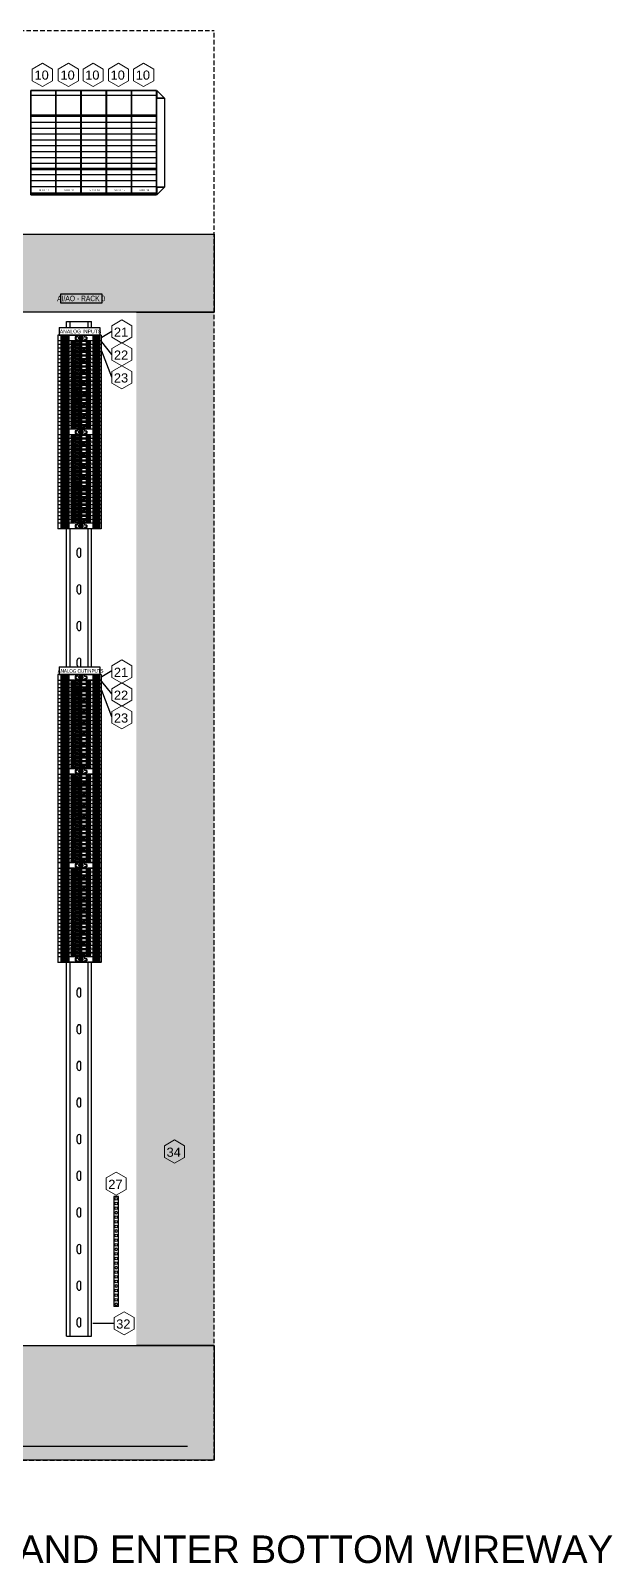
# Model space of a CAD drawing. Extents: x 17 to 188, y 22 to 107.
# Drawn here: x 156.2 to 188, y 22.3 to 105.9 of the extents above; entities that cross this region are included whole.
import ezdxf
from ezdxf.enums import TextEntityAlignment as Align

# ---------------------------------------------------------------- set-up
doc = ezdxf.new("R2010")
doc.units = 0
doc.linetypes.add('HIDDEN', pattern=[0.375, 0.25, -0.125])
doc.layers.add('N-ANNO-TEXT', color=2, linetype='Continuous', lineweight=18)
doc.layers.add('N-CONT-PANL', color=3, linetype='Continuous', lineweight=25)
doc.styles.add('_CGS_2-5_NOTES', font='arial.ttf', dxfattribs={"height": 2.5})

# ---------------------------------------------------------------- blocks, each defined once
blk = doc.blocks.new('T-End')
at = {"linetype": 'Continuous'}
for p, q in [((2.362, 0), (0, 0)), ((0, 0), (0, -0.311)), ((2.349, -0.311), (0, -0.311)), ((0.157, 0), (0.157, -0.303)), ((0.171, -0.311), (0.157, -0.303)), ((0.287, -0.303), (0.157, -0.303)), ((0.236, 0), (0.236, -0.303)), ((0.25, -0.311), (0.236, -0.303)), ((0.267, 0), (0.267, -0.311)), ((0.287, 0), (0.287, -0.303)), ((0.299, -0.311), (0.287, -0.303)), ((0.316, 0), (0.316, -0.311)), ((0.322, 0), (0.322, -0.311)), ((0.337, 0), (0.337, -0.303)), ((0.373, -0.303), (0.337, -0.303)), ((0.344, -0.311), (0.337, -0.303)), ((0.373, 0), (0.373, -0.303)), ((0.386, -0.311), (0.373, -0.303)), ((0.402, 0), (0.402, -0.311)), ((0.408, 0), (0.408, -0.311)), ((0.424, 0), (0.424, -0.303)), ((0.459, -0.303), (0.424, -0.303)), ((0.43, -0.311), (0.424, -0.303)), ((0.459, 0), (0.459, -0.303)), ((0.472, -0.311), (0.459, -0.303)), ((0.489, 0), (0.489, -0.311)), ((0.494, 0), (0.494, -0.311)), ((0.51, 0), (0.51, -0.303)), ((0.545, -0.303), (0.51, -0.303)), ((0.516, -0.311), (0.51, -0.303)), ((0.545, 0), (0.545, -0.303)), ((0.558, -0.311), (0.545, -0.303)), ((0.575, 0), (0.575, -0.311)), ((0.581, 0), (0.581, -0.311)), ((0.596, 0), (0.596, -0.303)), ((1.422, -0.303), (0.596, -0.303)), ((0.603, -0.311), (0.596, -0.303)), ((0.604, 0), (0.604, -0.303)), ((0.623, -0.311), (0.604, -0.303)), ((1.063, -0.09), (0.945, -0.09)), ((0.945, -0.09), (0.945, -0.229)), ((1.063, -0.109), (0.945, -0.109)), ((1.063, -0.229), (0.945, -0.229)), ((0.976, -0.109), (0.976, -0.229)), ((1.063, -0.303), (1.049, -0.311)), ((1.063, 0), (1.063, -0.109)), ((1.457, -0.028), (1.063, -0.028)), ((1.063, -0.229), (1.063, -0.303)), ((1.457, -0.283), (1.063, -0.283)), ((1.159, -0.112), (1.345, -0.219)), ((1.175, -0.085), (1.36, -0.192)), ((1.924, -0.303), (1.422, -0.303)), ((1.457, 0), (1.457, -0.109)), ((1.575, -0.109), (1.457, -0.109)), ((1.457, -0.229), (1.457, -0.303)), ((1.575, -0.229), (1.457, -0.229)), ((1.47, -0.311), (1.457, -0.303)), ((1.543, -0.109), (1.543, -0.229)), ((1.575, -0.109), (1.575, -0.229)), ((1.916, -0.303), (1.897, -0.311)), ((1.916, 0), (1.916, -0.303)), ((1.924, -0.303), (1.917, -0.311)), ((1.924, 0), (1.924, -0.303)), ((1.939, 0), (1.939, -0.311)), ((1.945, 0), (1.945, -0.311)), ((1.974, -0.303), (1.961, -0.311)), ((1.974, 0), (1.974, -0.303)), ((2.01, -0.303), (1.974, -0.303)), ((2.01, -0.303), (2.003, -0.311)), ((2.01, 0), (2.01, -0.303)), ((2.025, 0), (2.025, -0.311)), ((2.031, 0), (2.031, -0.311)), ((2.061, -0.303), (2.048, -0.311)), ((2.061, 0), (2.061, -0.303)), ((2.096, -0.303), (2.061, -0.303)), ((2.096, -0.303), (2.09, -0.311)), ((2.096, 0), (2.096, -0.303)), ((2.112, 0), (2.112, -0.311)), ((2.117, 0), (2.117, -0.311)), ((2.147, -0.303), (2.134, -0.311)), ((2.147, 0), (2.147, -0.303)), ((2.182, -0.303), (2.147, -0.303)), ((2.182, -0.303), (2.176, -0.311)), ((2.182, 0), (2.182, -0.303)), ((2.198, 0), (2.198, -0.311)), ((2.204, 0), (2.204, -0.311)), ((2.233, -0.303), (2.22, -0.311)), ((2.233, 0), (2.233, -0.303)), ((2.362, -0.303), (2.233, -0.303)), ((2.252, 0), (2.252, -0.311)), ((2.283, -0.303), (2.27, -0.311)), ((2.283, 0), (2.283, -0.303)), ((2.362, -0.303), (2.349, -0.311)), ((2.362, 0), (2.362, -0.303))]:
    blk.add_line(p, q, dxfattribs=at)
for radius in [0.114, 0.114, 0.114, 0.107]:
    blk.add_circle((1.26, -0.152), radius, dxfattribs=at)
for start, end in [(163.21298, 270), (343.21298, 136.78702), (270, 316.78702)]:
    blk.add_arc((1.26, -0.152), 0.0689, start, end, dxfattribs=at)
blk = doc.blocks.new('T-Analog')
at = {"linetype": 'Continuous'}
for p, q in [((2.362, 0), (0, 0)), ((0, 0), (0, -0.201)), ((0.6, -0.201), (0, -0.201)), ((0.157, 0), (0.157, -0.193)), ((0.171, -0.201), (0.157, -0.193)), ((0.252, -0.193), (0.157, -0.193)), ((2.362, -0.201), (0.171, -0.201)), ((0.236, 0), (0.236, -0.193)), ((0.25, -0.201), (0.236, -0.193)), ((0.252, 0), (0.252, -0.193)), ((0.262, -0.201), (0.252, -0.193)), ((0.267, 0), (0.267, -0.201)), ((0.267, 0), (0.267, -0.199)), ((0.267, 0), (0.267, -0.201)), ((0.287, 0), (0.287, -0.199)), ((0.316, 0), (0.316, -0.199)), ((0.322, 0), (0.322, -0.199)), ((0.338, -0.011), (0.322, -0.011)), ((0.338, 0), (0.338, -0.199)), ((0.373, 0), (0.373, -0.199)), ((0.403, 0), (0.403, -0.199)), ((0.408, 0), (0.408, -0.199)), ((0.424, -0.011), (0.408, -0.011)), ((0.424, 0), (0.424, -0.199)), ((0.46, 0), (0.46, -0.199)), ((0.489, 0), (0.489, -0.199)), ((0.495, 0), (0.495, -0.199)), ((0.51, -0.011), (0.495, -0.011)), ((0.51, 0), (0.51, -0.199)), ((0.546, 0), (0.546, -0.199)), ((0.575, 0), (0.575, -0.199)), ((0.581, 0), (0.581, -0.199)), ((0.597, -0.011), (0.581, -0.011)), ((0.597, 0), (0.597, -0.199)), ((0.604, 0), (0.604, -0.193)), ((0.604, 0), (0.604, -0.193)), ((0.623, -0.201), (0.604, -0.193)), ((0.734, -0.112), (0.732, -0.107)), ((0.843, -0.035), (0.743, -0.135)), ((0.762, -0.16), (0.759, -0.155)), ((0.871, -0.062), (0.771, -0.163)), ((0.782, -0.029), (0.777, -0.029)), ((0.837, -0.029), (0.832, -0.029)), ((0.855, -0.155), (0.852, -0.16)), ((0.882, -0.107), (0.88, -0.112)), ((1.063, -0.033), (0.923, -0.033)), ((0.923, -0.033), (0.923, -0.179)), ((1.063, -0.171), (0.923, -0.171)), ((0.923, -0.171), (0.923, -0.193)), ((0.947, -0.201), (0.923, -0.193)), ((0.945, -0.033), (0.945, -0.171)), ((1.063, -0.053), (0.945, -0.053)), ((0.976, -0.053), (0.976, -0.171)), ((1.055, -0.142), (0.976, -0.142)), ((1.063, -0.193), (1.049, -0.201)), ((1.055, -0.142), (1.055, -0.171)), ((1.063, 0), (1.063, -0.053)), ((1.063, -0.171), (1.063, -0.193)), ((1.087, 0), (1.087, -0.201)), ((1.433, -0.201), (1.087, -0.201)), ((1.1, -0.083), (1.1, -0.142)), ((1.163, -0.071), (1.112, -0.071)), ((1.163, -0.154), (1.112, -0.154)), ((1.175, -0.083), (1.175, -0.142)), ((1.193, 0), (1.193, -0.201)), ((1.199, -0.023), (1.199, -0.184)), ((1.212, -0.033), (1.212, -0.171)), ((1.259, -0.022), (1.224, -0.022)), ((1.259, -0.184), (1.224, -0.184)), ((1.271, -0.033), (1.271, -0.171)), ((1.284, -0.023), (1.284, -0.184)), ((1.597, -0.033), (1.284, -0.033)), ((1.597, -0.171), (1.284, -0.171)), ((1.597, -0.193), (1.572, -0.201)), ((1.597, 0), (1.597, -0.033)), ((1.597, 0), (1.597, -0.171)), ((1.597, -0.171), (1.597, -0.193)), ((1.64, -0.112), (1.637, -0.107)), ((1.749, -0.035), (1.648, -0.135)), ((1.668, -0.16), (1.665, -0.155)), ((1.777, -0.062), (1.676, -0.163)), ((1.688, -0.029), (1.682, -0.029)), ((1.743, -0.029), (1.738, -0.029)), ((1.76, -0.155), (1.758, -0.16)), ((1.788, -0.107), (1.785, -0.112)), ((1.916, -0.193), (1.897, -0.201)), ((1.916, 0), (1.916, -0.193)), ((1.916, 0), (1.916, -0.193)), ((1.923, 0), (1.923, -0.199)), ((1.939, -0.011), (1.923, -0.011)), ((2.233, -0.199), (1.923, -0.199)), ((1.939, 0), (1.939, -0.199)), ((1.944, 0), (1.944, -0.199)), ((1.974, 0), (1.974, -0.199)), ((2.009, 0), (2.009, -0.199)), ((2.025, -0.011), (2.009, -0.011)), ((2.025, 0), (2.025, -0.199)), ((2.031, 0), (2.031, -0.199)), ((2.06, 0), (2.06, -0.199)), ((2.096, 0), (2.096, -0.199)), ((2.111, -0.011), (2.096, -0.011)), ((2.111, 0), (2.111, -0.199)), ((2.117, 0), (2.117, -0.199)), ((2.146, 0), (2.146, -0.199)), ((2.182, 0), (2.182, -0.199)), ((2.198, -0.011), (2.182, -0.011)), ((2.198, 0), (2.198, -0.199)), ((2.203, 0), (2.203, -0.199)), ((2.233, 0), (2.233, -0.199)), ((2.252, 0), (2.252, -0.199)), ((2.252, 0), (2.252, -0.201)), ((2.268, -0.193), (2.258, -0.201)), ((2.268, 0), (2.268, -0.193)), ((2.362, -0.193), (2.268, -0.193)), ((2.283, -0.193), (2.27, -0.201)), ((2.283, 0), (2.283, -0.193)), ((2.362, 0), (2.362, -0.201))]:
    blk.add_line(p, q, dxfattribs=at)
for p, q in [((1.211, -0.011), (1.272, -0.011)), ((1.211, -0.195), (1.272, -0.195)), ((1.57, -0.171), (1.57, -0.033))]:
    blk.add_line(p, q)
blk.add_lwpolyline([(1.575, -0.076), (1.591, -0.076), (1.591, -0.138), (1.575, -0.138)], close=True)
for centre, radius in [((0.807, -0.099), 0.0787), ((0.807, -0.099), 0.0758), ((0.807, -0.099), 0.0738), ((1.713, -0.099), 0.0787), ((1.713, -0.099), 0.0758), ((1.713, -0.099), 0.0738)]:
    blk.add_circle(centre, radius, dxfattribs=at)
for centre, start, end in [((1.112, -0.083), 89.99996, 179.99996), ((1.112, -0.142), 179.99996, 269.99996), ((1.163, -0.083), 359.99996, 89.99996), ((1.163, -0.142), 269.99996, 359.99996), ((1.211, -0.023), 89.99996, 179.99996), ((1.211, -0.184), 179.99996, 269.99996), ((1.224, -0.033), 89.99996, 179.99996), ((1.224, -0.172), 179.99996, 269.99996), ((1.259, -0.033), 359.99996, 89.99996), ((1.259, -0.172), 269.99996, 359.99996), ((1.272, -0.023), 359.99996, 89.99996), ((1.272, -0.184), 269.99996, 359.99996)]:
    blk.add_arc(centre, 0.0118, start, end, dxfattribs=at)
blk = doc.blocks.new('T-J3')
at = {"linetype": 'Continuous'}
for p, q in [((2.362, 0), (0, 0)), ((0, 0), (0, -0.201)), ((2.362, -0.201), (0, -0.201)), ((0.157, 0), (0.157, -0.193)), ((0.171, -0.201), (0.157, -0.193)), ((0.252, -0.193), (0.157, -0.193)), ((0.236, 0), (0.236, -0.193)), ((0.25, -0.201), (0.236, -0.193)), ((0.252, 0), (0.252, -0.193)), ((0.262, -0.201), (0.252, -0.193)), ((0.267, 0), (0.267, -0.201)), ((0.267, 0), (0.267, -0.199)), ((0.267, 0), (0.267, -0.201)), ((0.287, 0), (0.287, -0.199)), ((0.316, 0), (0.316, -0.199)), ((0.322, 0), (0.322, -0.199)), ((0.338, -0.011), (0.322, -0.011)), ((0.338, 0), (0.338, -0.199)), ((0.373, 0), (0.373, -0.199)), ((0.403, 0), (0.403, -0.199)), ((0.408, 0), (0.408, -0.199)), ((0.424, -0.011), (0.408, -0.011)), ((0.424, 0), (0.424, -0.199)), ((0.46, 0), (0.46, -0.199)), ((0.489, 0), (0.489, -0.199)), ((0.495, 0), (0.495, -0.199)), ((0.51, -0.011), (0.495, -0.011)), ((0.51, 0), (0.51, -0.199)), ((0.546, 0), (0.546, -0.199)), ((0.575, 0), (0.575, -0.199)), ((0.581, 0), (0.581, -0.199)), ((0.597, -0.011), (0.581, -0.011)), ((0.597, 0), (0.597, -0.199)), ((0.604, 0), (0.604, -0.193)), ((0.604, 0), (0.604, -0.193)), ((0.623, -0.201), (0.604, -0.193)), ((0.734, -0.113), (0.732, -0.108)), ((0.843, -0.035), (0.743, -0.136)), ((0.762, -0.16), (0.759, -0.156)), ((0.871, -0.063), (0.771, -0.164)), ((0.782, -0.03), (0.777, -0.03)), ((0.837, -0.03), (0.832, -0.03)), ((0.855, -0.156), (0.852, -0.16)), ((0.882, -0.108), (0.88, -0.113)), ((1.063, -0.171), (0.923, -0.171)), ((0.923, -0.171), (0.923, -0.193)), ((0.947, -0.201), (0.923, -0.193)), ((1.063, -0.033), (0.945, -0.033)), ((0.945, -0.033), (0.945, -0.171)), ((1.063, -0.053), (0.945, -0.053)), ((0.976, -0.053), (0.976, -0.171)), ((1.055, -0.142), (0.976, -0.142)), ((1.063, -0.193), (1.049, -0.201)), ((1.055, -0.142), (1.055, -0.171)), ((1.063, 0), (1.063, -0.053)), ((1.457, -0.024), (1.063, -0.024)), ((1.063, -0.171), (1.063, -0.193)), ((1.087, -0.024), (1.087, -0.201)), ((1.433, -0.201), (1.087, -0.201)), ((1.1, -0.083), (1.1, -0.142)), ((1.413, -0.024), (1.106, -0.024)), ((1.163, -0.071), (1.112, -0.071)), ((1.163, -0.154), (1.112, -0.154)), ((1.175, -0.083), (1.175, -0.142)), ((1.344, -0.083), (1.344, -0.142)), ((1.407, -0.071), (1.356, -0.071)), ((1.407, -0.154), (1.356, -0.154)), ((1.419, -0.083), (1.419, -0.142)), ((1.433, -0.024), (1.433, -0.201)), ((1.457, 0), (1.457, -0.053)), ((1.597, -0.033), (1.457, -0.033)), ((1.575, -0.053), (1.457, -0.053)), ((1.597, -0.171), (1.457, -0.171)), ((1.457, -0.171), (1.457, -0.193)), ((1.47, -0.201), (1.457, -0.193)), ((1.543, -0.142), (1.465, -0.142)), ((1.465, -0.142), (1.465, -0.171)), ((1.543, -0.053), (1.543, -0.171)), ((1.597, -0.193), (1.572, -0.201)), ((1.575, -0.033), (1.575, -0.171)), ((1.597, 0), (1.597, -0.033)), ((1.597, 0), (1.597, -0.171)), ((1.597, -0.171), (1.597, -0.193)), ((1.64, -0.113), (1.637, -0.108)), ((1.749, -0.035), (1.648, -0.136)), ((1.668, -0.16), (1.665, -0.156)), ((1.777, -0.063), (1.676, -0.164)), ((1.688, -0.03), (1.682, -0.03)), ((1.743, -0.03), (1.738, -0.03)), ((1.76, -0.156), (1.758, -0.16)), ((1.788, -0.108), (1.785, -0.113)), ((1.916, -0.193), (1.897, -0.201)), ((1.916, 0), (1.916, -0.193)), ((1.916, 0), (1.916, -0.193)), ((1.923, 0), (1.923, -0.199)), ((1.939, -0.011), (1.923, -0.011)), ((2.233, -0.199), (1.923, -0.199)), ((1.939, 0), (1.939, -0.199)), ((1.944, 0), (1.944, -0.199)), ((1.974, 0), (1.974, -0.199)), ((2.009, 0), (2.009, -0.199)), ((2.025, -0.011), (2.009, -0.011)), ((2.025, 0), (2.025, -0.199)), ((2.031, 0), (2.031, -0.199)), ((2.06, 0), (2.06, -0.199)), ((2.096, 0), (2.096, -0.199)), ((2.111, -0.011), (2.096, -0.011)), ((2.111, 0), (2.111, -0.199)), ((2.117, 0), (2.117, -0.199)), ((2.146, 0), (2.146, -0.199)), ((2.182, 0), (2.182, -0.199)), ((2.198, -0.011), (2.182, -0.011)), ((2.198, 0), (2.198, -0.199)), ((2.203, 0), (2.203, -0.199)), ((2.233, 0), (2.233, -0.199)), ((2.252, 0), (2.252, -0.199)), ((2.252, 0), (2.252, -0.201)), ((2.268, -0.193), (2.258, -0.201)), ((2.268, 0), (2.268, -0.193)), ((2.362, -0.193), (2.268, -0.193)), ((2.283, -0.193), (2.27, -0.201)), ((2.283, 0), (2.283, -0.193)), ((2.362, -0.193), (2.349, -0.201)), ((2.362, 0), (2.362, -0.201))]:
    blk.add_line(p, q, dxfattribs=at)
for centre, radius in [((0.807, -0.099), 0.0787), ((0.807, -0.099), 0.0758), ((0.807, -0.099), 0.0738), ((1.26, -0.112), 0.0531), ((1.26, -0.112), 0.0413), ((1.713, -0.099), 0.0787), ((1.713, -0.099), 0.0758), ((1.713, -0.099), 0.0738)]:
    blk.add_circle(centre, radius, dxfattribs=at)
for centre, radius, start, end in [((1.112, -0.083), 0.0118, 90, 180), ((1.112, -0.142), 0.0118, 180, 270), ((1.163, -0.083), 0.0118, 0, 90), ((1.163, -0.142), 0.0118, 270, 0), ((1.26, -0.112), 0.0492, 180, 110.14652), ((1.356, -0.083), 0.0118, 90, 180), ((1.356, -0.142), 0.0118, 180, 270), ((1.407, -0.083), 0.0118, 0, 90), ((1.407, -0.142), 0.0118, 270, 0)]:
    blk.add_arc(centre, radius, start, end, dxfattribs=at)

msp = doc.modelspace()

# ---------------------------------------------------------------- hatches: boundary and pattern name
h = msp.add_hatch(color=256)
h.dxf.hatch_style = 1
h.set_gradient(color1=(214, 214, 214), color2=(214, 214, 214), tint=1)
h.paths.add_polyline_path([(98.236, 94.782), (166.236, 94.782), (166.236, 90.532), (98.236, 90.532)])
h = msp.add_hatch(color=256)
h.dxf.hatch_style = 1
h.set_gradient(color1=(132, 132, 132), color2=(132, 132, 132), tint=1)
h.paths.add_polyline_path([(161.986, 90.532), (166.236, 90.532), (166.236, 34.157), (161.986, 34.157)])
h = msp.add_hatch(color=256)
h.dxf.hatch_style = 1
h.set_gradient(color1=(132, 132, 132), color2=(132, 132, 132), tint=1)
h.paths.add_polyline_path([(98.236, 34.157), (166.236, 34.157), (166.236, 27.895), (98.236, 27.895)])

# ---------------------------------------------------------------- linework, layer by layer
at = {"color": 7, "extrusion": (0, -1, 0)}
for centre, start, end in [((156.686, 4.218, -96.943), 90, 180), ((157.125, 4.218, -96.943), 0, 90), ((158.061, 4.218, -96.943), 90, 180), ((158.5, 4.218, -96.943), 0, 90), ((159.441, 4.218, -96.943), 90, 180), ((159.88, 4.218, -96.943), 0, 90), ((160.816, 4.218, -96.943), 90, 180), ((161.255, 4.218, -96.943), 0, 90), ((162.179, 4.218, -96.943), 90, 180), ((162.618, 4.218, -96.943), 0, 90)]:
    msp.add_arc(centre, 0.1, start, end, dxfattribs=at)
at = {"layer": 'N-ANNO-TEXT'}
for points in [[(156.858, 102.847), (157.406, 103.164), (157.406, 103.797), (156.858, 104.114), (156.309, 103.797), (156.309, 103.164)], [(158.275, 102.847), (158.823, 103.164), (158.823, 103.797), (158.275, 104.114), (157.727, 103.797), (157.727, 103.164)], [(159.623, 102.847), (160.171, 103.164), (160.171, 103.797), (159.623, 104.114), (159.075, 103.797), (159.075, 103.164)], [(161.008, 102.847), (161.557, 103.164), (161.557, 103.797), (161.008, 104.114), (160.46, 103.797), (160.46, 103.164)], [(162.383, 102.847), (162.931, 103.164), (162.931, 103.797), (162.383, 104.114), (161.835, 103.797), (161.835, 103.164)], [(161.198, 88.847), (161.746, 89.164), (161.746, 89.797), (161.198, 90.114), (160.65, 89.797), (160.65, 89.164)], [(161.198, 87.597), (161.746, 87.914), (161.746, 88.547), (161.198, 88.864), (160.65, 88.547), (160.65, 87.914)], [(161.198, 86.347), (161.746, 86.664), (161.746, 87.297), (161.198, 87.614), (160.65, 87.297), (160.65, 86.664)], [(161.198, 70.289), (161.746, 70.605), (161.746, 71.239), (161.198, 71.555), (160.65, 71.239), (160.65, 70.605)], [(161.198, 69.039), (161.746, 69.355), (161.746, 69.989), (161.198, 70.305), (160.65, 69.989), (160.65, 69.355)], [(161.198, 67.789), (161.746, 68.105), (161.746, 68.739), (161.198, 69.055), (160.65, 68.739), (160.65, 68.105)], [(164.073, 44.097), (164.621, 44.414), (164.621, 45.047), (164.073, 45.364), (163.525, 45.047), (163.525, 44.414)], [(160.89, 42.347), (161.439, 42.664), (161.439, 43.297), (160.89, 43.614), (160.342, 43.297), (160.342, 42.664)], [(161.323, 34.722), (161.871, 35.039), (161.871, 35.672), (161.323, 35.989), (160.775, 35.672), (160.775, 35.039)]]:
    msp.add_lwpolyline(points, close=True, dxfattribs=at)
at = {"layer": 'N-CONT-PANL', "linetype": 'HIDDEN'}
for p, q in [((98.236, 105.895), (166.236, 105.895)), ((166.236, 27.895), (166.236, 105.895)), ((98.386, 27.895), (166.236, 27.895))]:
    msp.add_line(p, q, dxfattribs=at)
at = {"layer": 'N-CONT-PANL'}
for p, q in [((157.587, 102.356, 5.71), (156.224, 102.356, 5.71)), ((158.962, 102.356, 5.71), (157.599, 102.356, 5.71)), ((160.342, 102.356, 5.71), (158.979, 102.356, 5.71)), ((161.717, 102.356, 5.71), (160.354, 102.356, 5.71)), ((163.053, 102.356, 5.71), (161.69, 102.356, 5.71)), ((161.717, 102.633, 3.718), (163.053, 102.633, 3.718)), ((163.08, 96.943, 3.718), (163.08, 102.633, 3.718)), ((163.522, 102.218, 3.718), (163.522, 97.357, 3.718)), ((157.587, 101.282, 5.71), (156.224, 101.282, 5.71)), ((157.587, 101.202, 5.71), (156.224, 101.202, 5.71)), ((157.449, 101.282, 5.71), (157.449, 101.202, 5.71)), ((158.962, 101.282, 5.71), (157.599, 101.282, 5.71)), ((158.962, 101.202, 5.71), (157.599, 101.202, 5.71)), ((158.824, 101.282, 5.71), (158.824, 101.202, 5.71)), ((160.342, 101.282, 5.71), (158.979, 101.282, 5.71)), ((160.342, 101.202, 5.71), (158.979, 101.202, 5.71)), ((160.204, 101.282, 5.71), (160.204, 101.202, 5.71)), ((161.717, 101.282, 5.71), (160.354, 101.282, 5.71)), ((161.717, 101.202, 5.71), (160.354, 101.202, 5.71)), ((161.579, 101.282, 5.71), (161.579, 101.202, 5.71)), ((163.053, 101.282, 5.71), (161.69, 101.282, 5.71)), ((163.053, 101.202, 5.71), (161.69, 101.202, 5.71)), ((162.914, 101.282, 5.71), (162.914, 101.202, 5.71)), ((157.587, 100.882, 5.71), (156.224, 100.882, 5.71)), ((157.587, 100.562, 5.71), (156.224, 100.562, 5.71)), ((158.962, 100.882, 5.71), (157.599, 100.882, 5.71)), ((158.962, 100.562, 5.71), (157.599, 100.562, 5.71)), ((160.342, 100.882, 5.71), (158.979, 100.882, 5.71)), ((160.342, 100.562, 5.71), (158.979, 100.562, 5.71)), ((161.717, 100.882, 5.71), (160.354, 100.882, 5.71)), ((161.717, 100.562, 5.71), (160.354, 100.562, 5.71)), ((163.053, 100.882, 5.71), (161.69, 100.882, 5.71)), ((163.053, 100.562, 5.71), (161.69, 100.562, 5.71)), ((157.587, 100.242, 5.71), (156.224, 100.242, 5.71)), ((157.587, 99.922, 5.71), (156.224, 99.922, 5.71)), ((157.587, 99.602, 5.71), (156.224, 99.602, 5.71)), ((158.962, 100.242, 5.71), (157.599, 100.242, 5.71)), ((158.962, 99.922, 5.71), (157.599, 99.922, 5.71)), ((158.962, 99.602, 5.71), (157.599, 99.602, 5.71)), ((160.342, 100.242, 5.71), (158.979, 100.242, 5.71)), ((160.342, 99.922, 5.71), (158.979, 99.922, 5.71)), ((160.342, 99.602, 5.71), (158.979, 99.602, 5.71)), ((161.717, 100.242, 5.71), (160.354, 100.242, 5.71)), ((161.717, 99.922, 5.71), (160.354, 99.922, 5.71)), ((161.717, 99.602, 5.71), (160.354, 99.602, 5.71)), ((163.053, 100.242, 5.71), (161.69, 100.242, 5.71)), ((163.053, 99.922, 5.71), (161.69, 99.922, 5.71)), ((163.053, 99.602, 5.71), (161.69, 99.602, 5.71)), ((157.587, 99.282, 5.71), (156.224, 99.282, 5.71)), ((157.587, 98.962, 5.71), (156.224, 98.962, 5.71)), ((158.962, 99.282, 5.71), (157.599, 99.282, 5.71)), ((158.962, 98.962, 5.71), (157.599, 98.962, 5.71)), ((160.342, 99.282, 5.71), (158.979, 99.282, 5.71)), ((160.342, 98.962, 5.71), (158.979, 98.962, 5.71)), ((161.717, 99.282, 5.71), (160.354, 99.282, 5.71)), ((161.717, 98.962, 5.71), (160.354, 98.962, 5.71)), ((163.053, 99.282, 5.71), (161.69, 99.282, 5.71)), ((163.053, 98.962, 5.71), (161.69, 98.962, 5.71)), ((157.587, 98.642, 5.71), (156.224, 98.642, 5.71)), ((157.587, 98.372, 5.71), (156.224, 98.372, 5.71)), ((157.587, 98.292, 5.71), (156.224, 98.292, 5.71)), ((157.587, 98.022, 5.71), (156.224, 98.022, 5.71)), ((158.962, 98.642, 5.71), (157.599, 98.642, 5.71)), ((158.962, 98.372, 5.71), (157.599, 98.372, 5.71)), ((158.962, 98.292, 5.71), (157.599, 98.292, 5.71)), ((158.962, 98.022, 5.71), (157.599, 98.022, 5.71)), ((160.342, 98.642, 5.71), (158.979, 98.642, 5.71)), ((160.342, 98.372, 5.71), (158.979, 98.372, 5.71)), ((160.342, 98.292, 5.71), (158.979, 98.292, 5.71)), ((160.342, 98.022, 5.71), (158.979, 98.022, 5.71)), ((161.717, 98.642, 5.71), (160.354, 98.642, 5.71)), ((161.717, 98.372, 5.71), (160.354, 98.372, 5.71)), ((161.717, 98.292, 5.71), (160.354, 98.292, 5.71)), ((161.717, 98.022, 5.71), (160.354, 98.022, 5.71)), ((163.053, 98.642, 5.71), (161.69, 98.642, 5.71)), ((163.053, 98.372, 5.71), (161.69, 98.372, 5.71)), ((163.053, 98.292, 5.71), (161.69, 98.292, 5.71)), ((163.053, 98.022, 5.71), (161.69, 98.022, 5.71)), ((157.587, 97.702, 5.71), (156.224, 97.702, 5.71)), ((157.587, 97.382, 5.71), (156.224, 97.382, 5.71)), ((158.962, 97.702, 5.71), (157.599, 97.702, 5.71)), ((158.962, 97.382, 5.71), (157.599, 97.382, 5.71)), ((160.342, 97.702, 5.71), (158.979, 97.702, 5.71)), ((160.342, 97.382, 5.71), (158.979, 97.382, 5.71)), ((161.717, 97.702, 5.71), (160.354, 97.702, 5.71)), ((161.717, 97.382, 5.71), (160.354, 97.382, 5.71)), ((163.053, 97.702, 5.71), (161.69, 97.702, 5.71)), ((163.053, 97.382, 5.71), (161.69, 97.382, 5.71)), ((161.717, 96.943, 3.718), (163.054, 96.943, 3.718)), ((160.111, 91.032), (157.861, 91.032)), ((157.766, 89.703), (159.995, 89.703)), ((157.766, 89.703), (157.766, 89.279)), ((157.766, 89.703), (159.995, 89.703)), ((159.995, 89.703), (159.995, 89.279)), ((157.766, 89.279), (159.995, 89.279)), ((157.998, 89.279), (159.675, 89.279)), ((160.65, 89.48), (160.111, 89.157)), ((160.65, 88.23), (160.111, 88.907)), ((160.65, 86.98), (160.111, 88.407)), ((158.764, 77.272, -5.8), (158.764, 77.544, -5.8)), ((158.964, 77.272, -5.8), (158.964, 77.544, -5.8)), ((158.764, 75.272, -5.8), (158.764, 75.544, -5.8)), ((158.964, 75.272, -5.8), (158.964, 75.544, -5.8)), ((158.764, 73.272, -5.8), (158.764, 73.544, -5.8)), ((158.964, 73.272, -5.8), (158.964, 73.544, -5.8)), ((157.766, 71.179), (159.995, 71.179)), ((157.766, 71.179), (157.766, 70.755)), ((157.766, 71.179), (159.995, 71.179)), ((158.764, 71.272, -5.8), (158.764, 71.544, -5.8)), ((158.964, 71.272, -5.8), (158.964, 71.544, -5.8)), ((159.995, 71.179), (159.995, 70.755)), ((157.766, 70.755), (159.995, 70.755)), ((157.998, 70.755), (159.675, 70.755)), ((160.65, 70.956), (160.111, 70.632)), ((160.65, 69.706), (160.111, 70.382)), ((160.65, 68.456), (160.111, 69.882)), ((158.764, 53.272, -5.8), (158.764, 53.544, -5.8)), ((158.964, 53.272, -5.8), (158.964, 53.544, -5.8)), ((158.764, 51.272, -5.8), (158.764, 51.544, -5.8)), ((158.964, 51.272, -5.8), (158.964, 51.544, -5.8)), ((158.764, 49.272, -5.8), (158.764, 49.544, -5.8)), ((158.964, 49.272, -5.8), (158.964, 49.544, -5.8)), ((158.764, 47.272, -5.8), (158.764, 47.544, -5.8)), ((158.964, 47.272, -5.8), (158.964, 47.544, -5.8)), ((158.764, 45.272, -5.8), (158.764, 45.544, -5.8)), ((158.964, 45.272, -5.8), (158.964, 45.544, -5.8)), ((158.764, 43.272, -5.8), (158.764, 43.544, -5.8)), ((158.964, 43.272, -5.8), (158.964, 43.544, -5.8)), ((160.753, 42.27, -5.8), (160.753, 36.271, -5.8)), ((161.003, 42.27, -5.8), (160.753, 42.27, -5.8)), ((161.003, 36.271, -5.8), (161.003, 42.27, -5.8)), ((158.764, 41.272, -5.8), (158.764, 41.544, -5.8)), ((158.964, 41.272, -5.8), (158.964, 41.544, -5.8)), ((158.764, 39.272, -5.8), (158.764, 39.544, -5.8)), ((158.964, 39.272, -5.8), (158.964, 39.544, -5.8)), ((158.764, 37.272, -5.8), (158.764, 37.544, -5.8)), ((158.964, 37.272, -5.8), (158.964, 37.544, -5.8)), ((161.003, 36.271, -5.8), (160.753, 36.271, -5.8)), ((158.764, 35.272, -5.8), (158.764, 35.544, -5.8)), ((158.964, 35.272, -5.8), (158.964, 35.544, -5.8)), ((160.775, 35.355), (159.611, 35.355)), ((158.178, 34.657), (159.543, 34.657)), ((164.775, 28.645), (99.697, 28.645))]:
    msp.add_line(p, q, dxfattribs=at)
at = {"layer": 'N-CONT-PANL', "extrusion": (0, -1, 0)}
for p, q in [((156.224, 101.202, 5.71), (156.224, 101.202, 5.475)), ((156.224, 97.034, 5.475), (156.224, 101.202, 5.475)), ((157.599, 101.202, 5.71), (157.599, 101.202, 5.475)), ((157.599, 97.034, 5.475), (157.599, 101.202, 5.475)), ((158.979, 101.202, 5.71), (158.979, 101.202, 5.475)), ((158.979, 97.034, 5.475), (158.979, 101.202, 5.475)), ((160.354, 97.034, 5.475), (160.354, 101.202, 5.475)), ((161.717, 97.034, 5.475), (161.717, 101.202, 5.475)), ((157.449, 97.034, 5.475), (156.224, 97.034, 5.475)), ((158.824, 97.034, 5.475), (157.599, 97.034, 5.475)), ((160.204, 97.034, 5.475), (158.979, 97.034, 5.475)), ((161.579, 97.034, 5.475), (160.354, 97.034, 5.475)), ((162.942, 97.034, 5.475), (161.717, 97.034, 5.475)), ((156.586, 96.943, 4.218), (156.586, 96.943, 3.718)), ((157.225, 96.943, 4.218), (156.586, 96.943, 4.218)), ((157.225, 96.943, 4.168), (156.586, 96.943, 4.168)), ((157.225, 96.943, 4.218), (156.586, 96.943, 4.218)), ((157.225, 96.943, 4.118), (156.586, 96.943, 4.118)), ((157.225, 96.943, 4.068), (156.586, 96.943, 4.068)), ((157.225, 96.943, 4.018), (156.586, 96.943, 4.018)), ((157.225, 96.943, 3.968), (156.586, 96.943, 3.968)), ((157.225, 96.943, 3.918), (156.586, 96.943, 3.918)), ((157.225, 96.943, 3.868), (156.586, 96.943, 3.868)), ((157.225, 96.943, 3.818), (156.586, 96.943, 3.818)), ((157.225, 96.943, 3.768), (156.586, 96.943, 3.768)), ((157.212, 96.943, 4.268), (156.599, 96.943, 4.268)), ((157.125, 96.943, 4.318), (156.686, 96.943, 4.318)), ((157.225, 96.943, 3.718), (157.225, 96.943, 4.218)), ((157.961, 96.943, 4.218), (157.961, 96.943, 3.718)), ((158.6, 96.943, 4.218), (157.961, 96.943, 4.218)), ((158.6, 96.943, 4.168), (157.961, 96.943, 4.168)), ((158.6, 96.943, 4.218), (157.961, 96.943, 4.218)), ((158.6, 96.943, 4.118), (157.961, 96.943, 4.118)), ((158.6, 96.943, 4.068), (157.961, 96.943, 4.068)), ((158.6, 96.943, 4.018), (157.961, 96.943, 4.018)), ((158.6, 96.943, 3.968), (157.961, 96.943, 3.968)), ((158.6, 96.943, 3.918), (157.961, 96.943, 3.918)), ((158.6, 96.943, 3.868), (157.961, 96.943, 3.868)), ((158.6, 96.943, 3.818), (157.961, 96.943, 3.818)), ((158.6, 96.943, 3.768), (157.961, 96.943, 3.768)), ((158.587, 96.943, 4.268), (157.975, 96.943, 4.268)), ((158.5, 96.943, 4.318), (158.061, 96.943, 4.318)), ((158.6, 96.943, 3.718), (158.6, 96.943, 4.218)), ((159.341, 96.943, 4.218), (159.341, 96.943, 3.718)), ((159.98, 96.943, 4.218), (159.341, 96.943, 4.218)), ((159.98, 96.943, 4.168), (159.341, 96.943, 4.168)), ((159.98, 96.943, 4.218), (159.341, 96.943, 4.218)), ((159.98, 96.943, 4.118), (159.341, 96.943, 4.118)), ((159.98, 96.943, 4.068), (159.341, 96.943, 4.068)), ((159.98, 96.943, 4.018), (159.341, 96.943, 4.018)), ((159.98, 96.943, 3.968), (159.341, 96.943, 3.968)), ((159.98, 96.943, 3.918), (159.341, 96.943, 3.918)), ((159.98, 96.943, 3.868), (159.341, 96.943, 3.868)), ((159.98, 96.943, 3.818), (159.341, 96.943, 3.818)), ((159.98, 96.943, 3.768), (159.341, 96.943, 3.768)), ((159.967, 96.943, 4.268), (159.354, 96.943, 4.268)), ((159.88, 96.943, 4.318), (159.441, 96.943, 4.318)), ((159.98, 96.943, 3.718), (159.98, 96.943, 4.218)), ((160.716, 96.943, 4.218), (160.716, 96.943, 3.718)), ((161.355, 96.943, 4.218), (160.716, 96.943, 4.218)), ((161.355, 96.943, 4.168), (160.716, 96.943, 4.168)), ((161.355, 96.943, 4.218), (160.716, 96.943, 4.218)), ((161.355, 96.943, 4.118), (160.716, 96.943, 4.118)), ((161.355, 96.943, 4.068), (160.716, 96.943, 4.068)), ((161.355, 96.943, 4.018), (160.716, 96.943, 4.018)), ((161.355, 96.943, 3.968), (160.716, 96.943, 3.968)), ((161.355, 96.943, 3.918), (160.716, 96.943, 3.918)), ((161.355, 96.943, 3.868), (160.716, 96.943, 3.868)), ((161.355, 96.943, 3.818), (160.716, 96.943, 3.818)), ((161.355, 96.943, 3.768), (160.716, 96.943, 3.768)), ((161.342, 96.943, 4.268), (160.729, 96.943, 4.268)), ((161.255, 96.943, 4.318), (160.816, 96.943, 4.318)), ((161.355, 96.943, 3.718), (161.355, 96.943, 4.218)), ((162.079, 96.943, 4.218), (162.079, 96.943, 3.718)), ((162.718, 96.943, 4.218), (162.079, 96.943, 4.218)), ((162.718, 96.943, 4.168), (162.079, 96.943, 4.168)), ((162.718, 96.943, 4.218), (162.079, 96.943, 4.218)), ((162.718, 96.943, 4.118), (162.079, 96.943, 4.118)), ((162.718, 96.943, 4.068), (162.079, 96.943, 4.068)), ((162.718, 96.943, 4.018), (162.079, 96.943, 4.018)), ((162.718, 96.943, 3.968), (162.079, 96.943, 3.968)), ((162.718, 96.943, 3.918), (162.079, 96.943, 3.918)), ((162.718, 96.943, 3.868), (162.079, 96.943, 3.868)), ((162.718, 96.943, 3.818), (162.079, 96.943, 3.818)), ((162.718, 96.943, 3.768), (162.079, 96.943, 3.768)), ((162.705, 96.943, 4.268), (162.092, 96.943, 4.268)), ((162.618, 96.943, 4.318), (162.179, 96.943, 4.318))]:
    msp.add_line(p, q, dxfattribs=at)
at = {"layer": 'N-CONT-PANL', "linetype": 'Continuous'}
for p, q in [((158.178, 90.032), (159.543, 90.032)), ((158.178, 89.703), (158.178, 90.032)), ((158.373, 89.703), (158.373, 90.032)), ((159.348, 89.703), (159.348, 90.032)), ((159.543, 89.703), (159.543, 90.032)), ((158.178, 71.179), (158.178, 78.708)), ((158.178, 71.179), (158.178, 78.708)), ((158.373, 71.179), (158.373, 78.708)), ((158.373, 71.179), (158.373, 78.708)), ((159.348, 71.179), (159.348, 78.708)), ((159.348, 71.179), (159.348, 78.708)), ((159.543, 71.179), (159.543, 78.708)), ((159.543, 71.179), (159.543, 78.708)), ((158.178, 50.178), (158.178, 55.054)), ((158.178, 34.657), (158.178, 55.054)), ((158.373, 34.657), (158.373, 55.054)), ((158.373, 34.657), (158.373, 55.054)), ((159.348, 34.657), (159.348, 55.054)), ((159.348, 34.657), (159.348, 55.054)), ((159.543, 34.657), (159.543, 55.054)), ((159.543, 34.657), (159.543, 55.054))]:
    msp.add_line(p, q, dxfattribs=at)
at = {"layer": 'N-CONT-PANL'}
for points in [[(98.236, 94.782), (166.236, 94.782), (166.236, 90.532), (98.236, 90.532)], [(157.861, 91.532), (160.111, 91.532), (160.111, 91.032), (157.861, 91.032)], [(98.236, 34.157), (166.236, 34.157), (166.236, 27.895), (98.236, 27.895)]]:
    msp.add_lwpolyline(points, close=True, dxfattribs=at)
for points in [[(161.986, 90.532), (166.236, 90.532)], [(166.236, 34.157), (161.986, 34.157)]]:
    msp.add_lwpolyline(points, dxfattribs=at)
for centre in [(160.878, 42.145, -5.8), (160.878, 41.895, -5.8), (160.878, 41.645, -5.8), (160.878, 41.395, -5.8), (160.878, 41.145, -5.8), (160.878, 40.895, -5.8), (160.878, 40.645, -5.8), (160.878, 40.395, -5.8), (160.878, 40.145, -5.8), (160.878, 39.895, -5.8), (160.878, 39.645, -5.8), (160.878, 39.395, -5.8), (160.878, 39.145, -5.8), (160.878, 38.895, -5.8), (160.878, 38.645, -5.8), (160.878, 38.395, -5.8), (160.878, 38.145, -5.8), (160.878, 37.895, -5.8), (160.878, 37.645, -5.8), (160.878, 37.395, -5.8), (160.878, 37.145, -5.8), (160.878, 36.895, -5.8), (160.878, 36.645, -5.8), (160.878, 36.395, -5.8)]:
    msp.add_circle(centre, 0.075, dxfattribs=at)
for centre, start_param, end_param in [((158.864, 77.544, -5.8), 4.712386, 7.853986), ((158.864, 77.272, -5.8), 1.570797, 4.712387), ((158.864, 75.544, -5.8), 4.712386, 7.853986), ((158.864, 75.272, -5.8), 1.570797, 4.712387), ((158.864, 73.544, -5.8), 4.712386, 7.853986), ((158.864, 73.272, -5.8), 1.570797, 4.712387), ((158.864, 71.544, -5.8), 4.712386, 7.853986), ((158.864, 71.272, -5.8), 1.570797, 2.597604), ((158.864, 71.272, -5.8), 3.685584, 4.712387), ((158.864, 53.544, -5.8), 4.712386, 7.853986), ((158.864, 53.272, -5.8), 1.570797, 4.712387), ((158.864, 51.544, -5.8), 4.712386, 7.853986), ((158.864, 51.272, -5.8), 1.570797, 4.712387), ((158.864, 49.544, -5.8), 4.712386, 7.853986), ((158.864, 49.272, -5.8), 1.570797, 4.712387), ((158.864, 47.544, -5.8), 4.712386, 7.853986), ((158.864, 47.272, -5.8), 1.570797, 4.712387), ((158.864, 45.544, -5.8), 4.712386, 7.853986), ((158.864, 45.272, -5.8), 1.570797, 4.712387), ((158.864, 43.544, -5.8), 4.712386, 7.853986), ((158.864, 43.272, -5.8), 1.570797, 4.712387), ((158.864, 41.544, -5.8), 4.712386, 7.853986), ((158.864, 41.272, -5.8), 1.570797, 4.712387), ((158.864, 39.544, -5.8), 4.712386, 7.853986), ((158.864, 39.272, -5.8), 1.570797, 4.712387), ((158.864, 37.544, -5.8), 4.712386, 7.853986), ((158.864, 37.272, -5.8), 1.570797, 4.712387), ((158.864, 35.544, -5.8), 4.712386, 7.853986), ((158.864, 35.272, -5.8), 1.570797, 4.712387)]:
    msp.add_ellipse(centre, major_axis=(0, 0.109), ratio=0.917668, start_param=start_param, end_param=end_param, dxfattribs=at)
for points in [[(163.107, 102.633, 3.718), (163.107, 102.218, 3.718), (163.522, 102.218, 3.718)], [(163.522, 102.218, 9.625), (163.522, 102.218, 9.625), (163.107, 102.218, 9.625), (163.107, 102.633, 9.625)]]:
    msp.add_3dface(points, dxfattribs=at)

# ---------------------------------------------------------------- block references
for name, p in [('T-End', (157.7, 89.279)), ('T-Analog', (157.7, 88.968)), ('T-Analog', (157.7, 88.767)), ('T-J3', (157.7, 88.567)), ('T-Analog', (157.7, 88.366)), ('T-Analog', (157.7, 88.165)), ('T-J3', (157.7, 87.964)), ('T-Analog', (157.7, 87.764)), ('T-Analog', (157.7, 87.563)), ('T-J3', (157.7, 87.362)), ('T-Analog', (157.7, 87.161)), ('T-Analog', (157.7, 86.96)), ('T-J3', (157.7, 86.76)), ('T-Analog', (157.7, 86.559)), ('T-Analog', (157.7, 86.358)), ('T-J3', (157.7, 86.157)), ('T-Analog', (157.7, 85.956)), ('T-Analog', (157.7, 85.756)), ('T-J3', (157.7, 85.555)), ('T-Analog', (157.7, 85.354)), ('T-Analog', (157.7, 85.153)), ('T-J3', (157.7, 84.952)), ('T-Analog', (157.7, 84.752)), ('T-Analog', (157.7, 84.551)), ('T-J3', (157.7, 84.35)), ('T-End', (157.7, 84.149)), ('T-Analog', (157.7, 83.838)), ('T-Analog', (157.7, 83.638)), ('T-J3', (157.7, 83.437)), ('T-Analog', (157.7, 83.236)), ('T-Analog', (157.7, 83.035)), ('T-J3', (157.7, 82.834)), ('T-Analog', (157.7, 82.634)), ('T-Analog', (157.7, 82.433)), ('T-J3', (157.7, 82.232)), ('T-Analog', (157.7, 82.031)), ('T-Analog', (157.7, 81.83)), ('T-J3', (157.7, 81.63)), ('T-Analog', (157.7, 81.429)), ('T-Analog', (157.7, 81.228)), ('T-J3', (157.7, 81.027)), ('T-Analog', (157.7, 80.826)), ('T-Analog', (157.7, 80.626)), ('T-J3', (157.7, 80.425)), ('T-Analog', (157.7, 80.224)), ('T-Analog', (157.7, 80.023)), ('T-J3', (157.7, 79.823)), ('T-Analog', (157.7, 79.622)), ('T-Analog', (157.7, 79.421)), ('T-J3', (157.7, 79.22)), ('T-End', (157.7, 79.019)), ('T-End', (157.7, 70.755)), ('T-Analog', (157.7, 70.443)), ('T-Analog', (157.7, 70.243)), ('T-J3', (157.7, 70.042)), ('T-Analog', (157.7, 69.841)), ('T-Analog', (157.7, 69.64)), ('T-J3', (157.7, 69.44)), ('T-Analog', (157.7, 69.239)), ('T-Analog', (157.7, 69.038)), ('T-J3', (157.7, 68.837)), ('T-Analog', (157.7, 68.636)), ('T-Analog', (157.7, 68.436)), ('T-J3', (157.7, 68.235)), ('T-Analog', (157.7, 68.034)), ('T-Analog', (157.7, 67.833)), ('T-J3', (157.7, 67.632)), ('T-Analog', (157.7, 67.432)), ('T-Analog', (157.7, 67.231)), ('T-J3', (157.7, 67.03)), ('T-Analog', (157.7, 66.829)), ('T-Analog', (157.7, 66.629)), ('T-J3', (157.7, 66.428)), ('T-Analog', (157.7, 66.227)), ('T-Analog', (157.7, 66.026)), ('T-J3', (157.7, 65.825)), ('T-End', (157.7, 65.625)), ('T-Analog', (157.7, 65.314)), ('T-Analog', (157.7, 65.113)), ('T-J3', (157.7, 64.912)), ('T-Analog', (157.7, 64.711)), ('T-Analog', (157.7, 64.51)), ('T-J3', (157.7, 64.31)), ('T-Analog', (157.7, 64.109)), ('T-Analog', (157.7, 63.908)), ('T-J3', (157.7, 63.707)), ('T-Analog', (157.7, 63.506)), ('T-Analog', (157.7, 63.306)), ('T-J3', (157.7, 63.105)), ('T-Analog', (157.7, 62.904)), ('T-Analog', (157.7, 62.703)), ('T-J3', (157.7, 62.503)), ('T-Analog', (157.7, 62.302)), ('T-Analog', (157.7, 62.101)), ('T-J3', (157.7, 61.9)), ('T-Analog', (157.7, 61.699)), ('T-Analog', (157.7, 61.499)), ('T-J3', (157.7, 61.298)), ('T-Analog', (157.7, 61.097)), ('T-Analog', (157.7, 60.896)), ('T-J3', (157.7, 60.695)), ('T-End', (157.7, 60.495)), ('T-Analog', (157.7, 60.184)), ('T-Analog', (157.7, 59.983)), ('T-J3', (157.7, 59.782)), ('T-Analog', (157.7, 59.581)), ('T-Analog', (157.7, 59.38)), ('T-J3', (157.7, 59.18)), ('T-Analog', (157.7, 58.979)), ('T-Analog', (157.7, 58.778)), ('T-J3', (157.7, 58.577)), ('T-Analog', (157.7, 58.377)), ('T-Analog', (157.7, 58.176)), ('T-J3', (157.7, 57.975)), ('T-Analog', (157.7, 57.774)), ('T-Analog', (157.7, 57.573)), ('T-J3', (157.7, 57.373)), ('T-Analog', (157.7, 57.172)), ('T-Analog', (157.7, 56.971)), ('T-J3', (157.7, 56.77)), ('T-Analog', (157.7, 56.569)), ('T-Analog', (157.7, 56.369)), ('T-J3', (157.7, 56.168)), ('T-Analog', (157.7, 55.967)), ('T-Analog', (157.7, 55.766)), ('T-J3', (157.7, 55.566)), ('T-End', (157.7, 55.365))]:
    msp.add_blockref(name, p, dxfattribs=at)

# ---------------------------------------------------------------- texts
at = {"layer": 'N-ANNO-TEXT', "style": '_CGS_2-5_NOTES'}
for s, p in [('10', (156.818, 103.471)), ('10', (158.235, 103.471)), ('10', (159.583, 103.471)), ('10', (160.969, 103.471)), ('10', (162.343, 103.471)), ('21', (161.15, 89.446)), ('22', (161.15, 88.196)), ('23', (161.15, 86.946)), ('21', (161.15, 70.887)), ('22', (161.15, 69.637)), ('23', (161.15, 68.387)), ('34', (164.025, 44.696)), ('27', (160.843, 42.946)), ('32', (161.275, 35.321))]:
    msp.add_text(s, height=0.5, dxfattribs=at).set_placement(p, align=Align.MIDDLE)
for s, height, p in [('SLOT 12', 0.1, (156.665, 97.141, 5.71)), ('SLOT 13', 0.1, (158.04, 97.141, 5.71)), ('SLOT 14', 0.1, (159.42, 97.141, 5.71)), ('SLOT 15', 0.1, (160.795, 97.141, 5.71)), ('SLOT 16', 0.1, (162.132, 97.141, 5.71)), ('NOTE: ALL TOP ENTRY CABLES MUST BE FEED BEHIND THE BACK PANEL AND ENTER BOTTOM WIREWAY', 1.5, (79.736, 22.282))]:
    msp.add_text(s, height=height, dxfattribs=at).set_placement(p)
for s, height, width, p in [('AI/AO - RACK 0', 0.3, 0.7, (158.976, 91.29)), ('ANALOG INPUTS', 0.2, 0.8, (158.94, 89.481)), ('ANALOG OUTINPUTS', 0.2, 0.7, (158.94, 70.956))]:
    msp.add_text(s, height=height, dxfattribs=dict(at, width=width)).set_placement(p, align=Align.MIDDLE)

# ---------------------------------------------------------------- meshes
at = {"layer": 'N-CONT-PANL'}
mesh = msp.add_polymesh((6, 3), dxfattribs=at)
for k, corner in enumerate([(157.587, 97.034, 5.71), (157.587, 97.034, 3.718), (157.587, 97.034, 3.718), (156.224, 97.034, 5.71), (156.224, 97.034, 3.718), (156.224, 97.034, 3.718), (156.224, 102.633, 5.71), (156.224, 102.633, 3.718), (156.224, 97.034, 3.718), (157.587, 102.633, 5.71), (157.587, 102.633, 3.718), (157.587, 97.034, 3.718), (157.587, 102.633, 5.71), (157.587, 102.633, 5.71), (157.587, 97.034, 5.71), (156.224, 102.633, 5.71), (156.224, 102.633, 5.71), (156.224, 97.034, 5.71)]):
    mesh.set_mesh_vertex(divmod(k, 3), corner)
mesh = msp.add_polymesh((6, 3), dxfattribs=at)
for k, corner in enumerate([(158.962, 97.034, 5.71), (158.962, 97.034, 3.718), (158.962, 97.034, 3.718), (157.599, 97.034, 5.71), (157.599, 97.034, 3.718), (157.599, 97.034, 3.718), (157.599, 102.633, 5.71), (157.599, 102.633, 3.718), (157.599, 97.034, 3.718), (158.962, 102.633, 5.71), (158.962, 102.633, 3.718), (158.962, 97.034, 3.718), (158.962, 102.633, 5.71), (158.962, 102.633, 5.71), (158.962, 97.034, 5.71), (157.599, 102.633, 5.71), (157.599, 102.633, 5.71), (157.599, 97.034, 5.71)]):
    mesh.set_mesh_vertex(divmod(k, 3), corner)
mesh = msp.add_polymesh((6, 3), dxfattribs=at)
for k, corner in enumerate([(160.342, 97.034, 5.71), (160.342, 97.034, 3.718), (160.342, 97.034, 3.718), (158.979, 97.034, 5.71), (158.979, 97.034, 3.718), (158.979, 97.034, 3.718), (158.979, 102.633, 5.71), (158.979, 102.633, 3.718), (158.979, 97.034, 3.718), (160.342, 102.633, 5.71), (160.342, 102.633, 3.718), (160.342, 97.034, 3.718), (160.342, 102.633, 5.71), (160.342, 102.633, 5.71), (160.342, 97.034, 5.71), (158.979, 102.633, 5.71), (158.979, 102.633, 5.71), (158.979, 97.034, 5.71)]):
    mesh.set_mesh_vertex(divmod(k, 3), corner)
mesh = msp.add_polymesh((6, 3), dxfattribs=at)
for k, corner in enumerate([(161.717, 97.034, 5.71), (161.717, 97.034, 3.718), (161.717, 97.034, 3.718), (160.354, 97.034, 5.71), (160.354, 97.034, 3.718), (160.354, 97.034, 3.718), (160.354, 102.633, 5.71), (160.354, 102.633, 3.718), (160.354, 97.034, 3.718), (161.717, 102.633, 5.71), (161.717, 102.633, 3.718), (161.717, 97.034, 3.718), (161.717, 102.633, 5.71), (161.717, 102.633, 5.71), (161.717, 97.034, 5.71), (160.354, 102.633, 5.71), (160.354, 102.633, 5.71), (160.354, 97.034, 5.71)]):
    mesh.set_mesh_vertex(divmod(k, 3), corner)
mesh = msp.add_polymesh((6, 3), dxfattribs=at)
for k, corner in enumerate([(163.08, 97.034, 5.71), (163.08, 97.034, 3.718), (163.08, 97.034, 3.718), (161.717, 97.034, 5.71), (161.717, 97.034, 3.718), (161.717, 97.034, 3.718), (161.717, 102.633, 5.71), (161.717, 102.633, 3.718), (161.717, 97.034, 3.718), (163.08, 102.633, 5.71), (163.08, 102.633, 3.718), (163.08, 97.034, 3.718), (163.08, 102.633, 5.71), (163.08, 102.633, 5.71), (163.08, 97.034, 5.71), (161.717, 102.633, 5.71), (161.717, 102.633, 5.71), (161.717, 97.034, 5.71)]):
    mesh.set_mesh_vertex(divmod(k, 3), corner)
mesh = msp.add_polymesh((6, 3), dxfattribs=at)
for k, corner in enumerate([(157.587, 96.943, 4.618), (157.587, 96.943, 3.718), (157.587, 96.943, 3.718), (156.224, 96.943, 4.618), (156.224, 96.943, 3.718), (156.224, 96.943, 3.718), (156.224, 97.034, 4.618), (156.224, 97.034, 3.718), (156.224, 96.943, 3.718), (157.587, 97.034, 4.618), (157.587, 97.034, 3.718), (157.587, 96.943, 3.718), (157.587, 97.034, 4.618), (157.587, 97.034, 4.618), (157.587, 96.943, 4.618), (156.224, 97.034, 4.618), (156.224, 97.034, 4.618), (156.224, 96.943, 4.618)]):
    mesh.set_mesh_vertex(divmod(k, 3), corner)
mesh = msp.add_polymesh((6, 3), dxfattribs=at)
for k, corner in enumerate([(158.962, 96.943, 4.618), (158.962, 96.943, 3.718), (158.962, 96.943, 3.718), (157.599, 96.943, 4.618), (157.599, 96.943, 3.718), (157.599, 96.943, 3.718), (157.599, 97.034, 4.618), (157.599, 97.034, 3.718), (157.599, 96.943, 3.718), (158.962, 97.034, 4.618), (158.962, 97.034, 3.718), (158.962, 96.943, 3.718), (158.962, 97.034, 4.618), (158.962, 97.034, 4.618), (158.962, 96.943, 4.618), (157.599, 97.034, 4.618), (157.599, 97.034, 4.618), (157.599, 96.943, 4.618)]):
    mesh.set_mesh_vertex(divmod(k, 3), corner)
mesh = msp.add_polymesh((6, 3), dxfattribs=at)
for k, corner in enumerate([(160.342, 96.943, 4.618), (160.342, 96.943, 3.718), (160.342, 96.943, 3.718), (158.979, 96.943, 4.618), (158.979, 96.943, 3.718), (158.979, 96.943, 3.718), (158.979, 97.034, 4.618), (158.979, 97.034, 3.718), (158.979, 96.943, 3.718), (160.342, 97.034, 4.618), (160.342, 97.034, 3.718), (160.342, 96.943, 3.718), (160.342, 97.034, 4.618), (160.342, 97.034, 4.618), (160.342, 96.943, 4.618), (158.979, 97.034, 4.618), (158.979, 97.034, 4.618), (158.979, 96.943, 4.618)]):
    mesh.set_mesh_vertex(divmod(k, 3), corner)
mesh = msp.add_polymesh((6, 3), dxfattribs=at)
for k, corner in enumerate([(161.717, 96.943, 4.618), (161.717, 96.943, 3.718), (161.717, 96.943, 3.718), (160.354, 96.943, 4.618), (160.354, 96.943, 3.718), (160.354, 96.943, 3.718), (160.354, 97.034, 4.618), (160.354, 97.034, 3.718), (160.354, 96.943, 3.718), (161.717, 97.034, 4.618), (161.717, 97.034, 3.718), (161.717, 96.943, 3.718), (161.717, 97.034, 4.618), (161.717, 97.034, 4.618), (161.717, 96.943, 4.618), (160.354, 97.034, 4.618), (160.354, 97.034, 4.618), (160.354, 96.943, 4.618)]):
    mesh.set_mesh_vertex(divmod(k, 3), corner)
mesh = msp.add_polymesh((6, 3), dxfattribs=at)
for k, corner in enumerate([(163.08, 96.943, 4.618), (163.08, 96.943, 3.718), (163.08, 96.943, 3.718), (161.717, 96.943, 4.618), (161.717, 96.943, 3.718), (161.717, 96.943, 3.718), (161.717, 97.034, 4.618), (161.717, 97.034, 3.718), (161.717, 96.943, 3.718), (163.08, 97.034, 4.618), (163.08, 97.034, 3.718), (163.08, 96.943, 3.718), (163.08, 97.034, 4.618), (163.08, 97.034, 4.618), (163.08, 96.943, 4.618), (161.717, 97.034, 4.618), (161.717, 97.034, 4.618), (161.717, 96.943, 4.618)]):
    mesh.set_mesh_vertex(divmod(k, 3), corner)
mesh = msp.add_polymesh((6, 3), dxfattribs=at)
for k, corner in enumerate([(163.107, 96.943, 3.718), (163.107, 96.943, 3.718), (163.107, 96.943, 9.625), (163.522, 97.357, 3.718), (163.522, 97.357, 3.718), (163.522, 97.357, 9.625), (163.522, 97.357, 3.718), (163.522, 97.357, 3.718), (163.522, 97.357, 9.625), (163.107, 96.943, 3.718), (163.107, 97.357, 3.718), (163.107, 97.357, 9.625), (163.107, 96.943, 9.625), (163.107, 97.357, 9.625), (163.107, 97.357, 9.625), (163.522, 97.357, 9.625), (163.522, 97.357, 9.625), (163.522, 97.357, 9.625)]):
    mesh.set_mesh_vertex(divmod(k, 3), corner)

doc.saveas('drawing.dxf')
